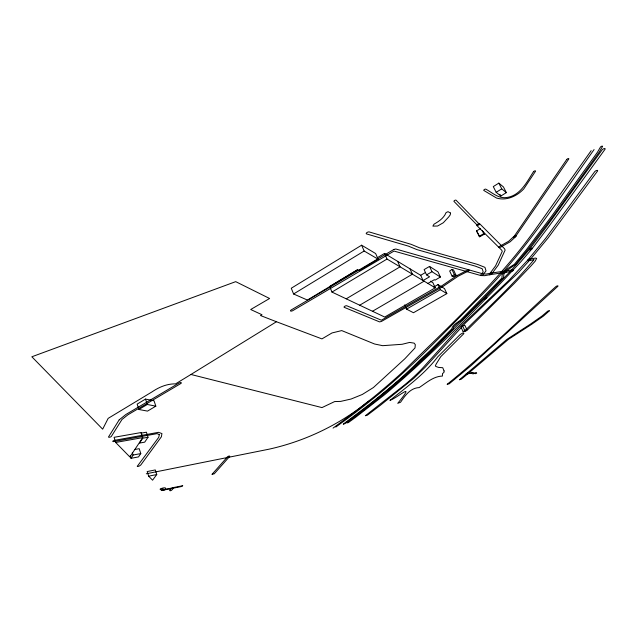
<?xml version="1.0" encoding="UTF-8"?>
<svg xmlns="http://www.w3.org/2000/svg" width="637" height="637" viewBox="0 0 637 637"><rect width="100%" height="100%" fill="white"/><g stroke="black" fill="none" stroke-linecap="round" stroke-linejoin="round"><path stroke-width="0.96" d="M142.76 437.611L129.86 456.968L115.671 442.46L114.071 437.308L141.135 432.539L142.76 437.611L115.671 442.46M140.777 453.592L138.532 456.896L131.15 458.29L133.077 455.041L140.777 453.592L139.216 448.679L134.415 449.571M148.023 437.253L144.726 442.142L139.479 443.097L142.736 438.208L148.023 437.253L146.399 432.212L141.119 433.144L141.924 435.676M591.176 150.658L536.354 227.966C498.373 281.45 449.38 325.77 402.99 371.721A1784.555 660.784 0.2 0 1 374.429 396.477L356.234 410.945L333.063 428.104M594.074 149.584C556.324 202.638 520.652 258.049 473.307 303.323C440.374 336.455 408.349 370.782 371.626 399.837A1331.346 515.58 -3.4 0 1 345.358 420.094L335.795 427.061M156.742 474.541L152.577 480.194L148.652 476.181L147.179 471.555L155.261 469.939L156.742 474.541L148.652 476.181M489.415 274.165L495.594 265.828L502.243 251.384L501.749 250.23L476.818 225.514A1.704 0.677 -26.7 0 1 477.79 224.176A1.704 0.677 -26.7 0 1 479.765 223.842L504.528 248.733L505.125 250.102L498.277 265.064L491.931 273.607M529.554 249.25L546.482 226.748L602.076 149.942A1.847 0.717 -30.1 0 1 604.298 148.572A1.847 0.717 -30.1 0 1 604.959 149.369L549.11 226.167L532.086 248.693M529.602 249.186L510.826 270.844M532.03 248.756L521.082 261.512C477.742 307.775 433.423 353.503 384.947 394.454L355.502 417.394L348.343 422.586L346.878 422.952L347.054 422.49C384.095 395.688 418.469 365.343 450.224 332.466M510.866 270.805L484.415 298.331L450.232 332.458M485.569 296.229L503.596 277.636L503.835 274.26L507.291 270.231L515.819 264.196L527.938 249.513L553.601 215.593L599.345 151.901L602.459 146.606A1.242 0.486 -30.2 0 0 601.846 146.176A1.242 0.486 -30.2 0 0 600.412 147.147L597.387 152.339L551.817 215.975L526.266 249.855L514.338 264.339L507.625 268.591L505.714 270.502L502.139 274.682L501.948 277.995L460.432 320.244C457.286 322.68 452.565 324.878 451.641 329.026L429.688 350.995L420.054 359.825C396.899 383.593 370.368 403.914 343.789 423.701L343.303 424.266L344.88 423.629L369.173 405.275L405.562 374.954L431.042 350.804L453.154 328.708L453.648 327.028L458.473 322.386L461.761 320.124L485.561 296.245M462.55 325.77L461.077 327.259L463.187 331.813L465.543 331.439L467.025 329.966L464.906 325.411L462.55 325.77L464.668 330.34L463.187 331.813M368.584 401.167C339.632 424.632 305.274 441.178 268.902 449.212L146.303 473.777M451.944 269.443L449.666 270.988L452.087 276.147L453.655 276.601L455.933 275.065L453.512 269.913L451.944 269.443L454.364 274.603L455.933 275.065M452.087 276.147L454.364 274.603M498.843 183.122L493.293 186.593L496.175 192.318L500.825 196.053L506.335 192.637L503.453 186.96L498.843 183.122L501.741 188.855L506.335 192.637M496.175 192.318L501.741 188.855M190.957 374.468L276.45 321.741L321.94 338.892L332.004 332.952L341.727 330.587L374.604 344.012L382.678 345.676L402.13 344.283L409.599 342.435L414.09 343.128L415.308 344.641L415.013 347.921L404.885 358.727L373.401 387.543L362.318 394.462L351.091 399.025L340.66 401.398L334.68 401.565L321.98 407.592L190.957 374.468L175.533 383.88C167.013 383.705 158.9 387.177 151.972 391.914L108.171 418.366L102.661 429.171L31.85 356.776L235.706 281.65L269.594 298.49L250.707 309.51L261.966 314.734L260.509 315.538L276.45 321.741M361.617 245.189L291.276 288.227L293.577 293.983L307.408 300.051L357.612 269.785L359.157 270.629L378.131 259.203L375.631 253.534L361.617 245.189L364.157 251.01L378.131 259.203M293.577 293.983L364.157 251.01M357.5 269.698L329.647 286.499L331.973 292.08L384.7 317.043L435.254 287.813L432.897 282.685L430.445 281.196M377.757 257.483L384.509 253.415L420.691 275.295L423.087 280.551L435.254 287.813M145.515 399.08L137.154 404.105L138.89 409.48L147.513 411.112L155.826 406.167L154.074 400.832L145.515 399.08L147.274 404.471L155.826 406.167M331.973 292.08L387.017 259.044L423.087 280.551L429.585 276.769L426.551 274.889L424.123 269.594L429.537 266.417L437.985 271.84L440.398 277.047L435.087 280.137L434.354 279.683L427.913 283.425M138.89 409.48L147.274 404.471M346.225 298.825L400.068 266.831L397.599 261.329M359.706 305.203L412.41 274.189L409.981 268.814M420.691 275.295L425.548 272.453M426.551 274.889L431.982 271.712L440.398 277.047M372.502 311.262L424.115 281.164M433.773 287.04L437.985 284.604L444.522 288.609L446.848 293.625L413.469 312.735L406.525 309.144L404.654 304.924M406.525 309.144L440.334 289.692L446.848 293.625M483.204 231.86L484.343 234.169L479.677 236.797L476.516 230.873L480.394 228.683M479.151 236.279L483.817 233.652L484.343 234.169M491.318 273.098L486.19 274.061L483.65 273.934L486.023 270.852L484.956 267.357L477.734 264.482L419.528 247.809L410.992 244.282L369.221 231.948A1.815 0.796 -24.3 0 0 366.848 232.632A1.815 0.796 -24.3 0 0 366.578 233.93L408.333 246.105L416.964 249.624L475.258 266.115L482.193 268.75L483.204 271.959L480.728 274.937L480.943 275.542L484.693 275.67L490.028 274.666M512.713 269.857L491.414 273.082M511.288 271.426L489.933 274.682A1.513 0.533 -25.9 0 1 490.1 273.591A1.513 0.533 -25.9 0 1 492.043 273.377A1.513 0.533 -25.9 0 1 489.869 274.69M464.668 330.34L467.025 329.966M476.516 230.873L479.677 236.797M500.005 194.436L500.825 196.053M482.305 230.562L483.817 233.652M429.537 266.417L431.982 271.712M437.985 284.604L440.334 289.692M384.509 253.415L387.017 259.044M132.305 452.573L133.077 455.041M130.386 455.837L131.15 458.29M130.235 455.686L131.007 458.138M533.91 259.753C513.279 284.667 488.985 306.819 465.997 329.655A1.338 0.43 -24.6 0 0 466.324 330.173A1.338 0.43 -24.6 0 0 468.028 329.361L514.282 283.457L531.107 265.78L535.152 261.21L536.649 258.399L535.367 258.081L529.594 259.124A1.513 0.526 -26.7 0 0 527.715 260.143L508.931 280.352L460.002 326.67L422.936 367.796A204.883 69.441 -20.3 0 1 403.317 385.934L365.359 415.73L367.246 415.268L380.464 405.212L413.899 378.235L424.998 367.39L465.631 322.784L518.653 272.349L530.111 259.681L547.963 238.087L597.474 171.138A1.776 0.669 -29.5 0 0 596.821 170.421A1.776 0.669 -29.5 0 0 594.679 171.727L545.423 238.636L527.707 260.143A1.513 0.526 -26.7 0 0 528.208 260.724L533.91 259.753M466.555 373.927L471.882 373.178L472.869 373.895L474.947 373.346L475.401 373.728L476.691 373.099L476.253 372.565L474.135 373.115L472.909 372.406L466.555 373.927M444.061 370.909L444.005 372.319L442.476 373.648L442.444 376.045C433.319 376.371 426.408 382.805 419.194 387.575C410.371 387.965 405.132 395.537 400.577 402.234L397.751 403.325C416.351 380.496 398.81 397.082 389.94 400.386C406.788 387.009 424.624 374.078 437.746 356.824L460.201 334.521L462.836 332.96L463.935 333.557L440.748 356.68L436.202 363.99L435.334 365.925L436.019 366.538L438.766 367.461L442.723 367.7L444.061 370.909M466.212 374.03L468.147 373.553L508.461 339.322L531.744 324.265L543.576 315.992L549.5 310.705L547.78 311.103L542.055 315.992L530.382 324.169L506.797 339.457L459.381 379.771L461.292 379.182L468.115 373.577C468.752 372.589 466.435 373.497 466.212 374.03M450.518 213.053L450.24 214.852L448.663 216.994L443.328 222.735L437.563 226.031L432.881 226.127L434.012 224.176C439.004 221.334 443.909 218.029 446.083 212.583L448.026 211.675L450.518 213.053M159.314 434.641L158.756 437.308L137.624 465.846A1.354 0.414 -18.2 0 0 137.68 466.451A1.354 0.414 -18.2 0 0 139.511 465.894L140.761 465.018L161.384 436.791L161.933 433.566L158.486 432.332L114.549 440.35A1.489 0.494 -17.5 0 0 112.813 441.202A1.489 0.494 -17.5 0 0 113.84 441.552L157.116 433.622L159.314 434.641M447.246 384.278L449.133 383.848L470.942 365.765L557.741 286.411A1.385 0.438 -26.4 0 0 557.534 285.83A1.385 0.438 -26.4 0 0 555.775 286.682C519.72 319.193 485.314 353.639 447.437 384.079L447.246 384.278M173.495 487.759C171.457 492.473 166.361 491.063 172.683 487.703L182.747 485.736L181.25 486.58L161.177 490.57L162.706 489.718L173.495 487.759M165.66 488.46C165.827 490.004 160.651 491.485 163.303 489.216L163.096 488.905C156.049 490.57 163.088 487.194 165.302 487.878L165.66 488.46M212.097 474.254L214.215 473.832L228.962 457.223C231.629 455.025 226.971 456.196 226.796 457.645L212.097 474.254M119.191 419.839L108.569 436.871A1.513 0.51 -17.3 0 0 109.572 437.245A1.513 0.51 -17.3 0 0 111.356 436.393L121.978 419.488L127.973 414.743L180.757 383.554A1.569 0.581 -18.7 0 0 181.059 382.614A1.569 0.581 -18.7 0 0 178.957 383.092L125.927 414.464L119.191 419.839M533.448 171.759C526.759 182.118 520.214 195.798 506.487 197.542C498.421 198.744 492.409 192.708 485.84 189.181A1.218 0.51 -27.6 0 0 484.351 189.539A1.218 0.51 -27.6 0 0 483.865 190.495L496.605 198.059C506.534 201.077 517.077 196.14 523.813 188.839L535.446 171.369A1.226 0.502 -28.8 0 0 534.913 170.851A1.226 0.502 -28.8 0 0 533.448 171.759M566.731 159.497L513.804 236.837A1.075 0.398 -27 0 0 514.314 237.203A1.075 0.398 -27 0 0 515.604 236.431L568.706 159.107A1.234 0.494 -29.5 0 0 568.212 158.581A1.234 0.494 -29.5 0 0 566.731 159.497M513.358 236.94L508.7 241.248L499.862 246.224A1.6 0.589 -26.5 0 0 498.93 247.435A1.6 0.589 -26.5 0 0 500.762 247.084L510.165 241.773L516.05 236.335A1.616 0.597 -27 0 0 515.293 235.778A1.616 0.597 -27 0 0 513.358 236.94M456.809 275.662L442.118 285.639L381.38 320.196L346.807 305.792A1.585 0.613 -22.8 0 0 344.784 306.262A1.585 0.613 -22.8 0 0 344.251 307.345L379.572 321.892L381.388 321.47L443.312 286.268L458.146 276.219L467.988 271.243A1.553 0.565 -25.6 0 0 469.039 270.08A1.553 0.565 -25.6 0 0 467.335 270.303L456.809 275.662M393.849 249.473L291.236 309.924A1.648 0.661 -21.6 0 0 290.679 311.063A1.648 0.661 -21.6 0 0 292.805 310.625L394.008 251.074L480.784 275.518A1.521 0.541 -25.7 0 0 482.695 274.921A1.521 0.541 -25.7 0 0 483.125 273.926L395.792 249.003L393.849 249.473M477.304 225.235L453.99 201.427A1.21 0.518 -26.8 0 1 454.659 200.44A1.21 0.518 -26.8 0 1 456.076 200.225L479.271 224.12A1.139 0.454 -26.7 0 1 478.618 225.02A1.139 0.454 -26.7 0 1 477.304 225.235M484.646 298.912A1.425 0.478 -25.4 0 0 486.795 297.742A1.425 0.478 -25.4 0 0 485.107 297.829A1.425 0.478 -25.4 0 0 484.646 298.912M511.145 271.442A1.497 0.518 -26.2 0 0 513.342 270.168A1.497 0.518 -26.2 0 0 511.519 270.311A1.497 0.518 -26.2 0 0 511.145 271.442M529.952 249.823A1.553 0.549 -26.9 0 0 532.213 248.454A1.553 0.549 -26.9 0 0 530.295 248.637A1.553 0.549 -26.9 0 0 529.952 249.823M504.472 272.54A1.497 0.526 -26.1 0 0 506.678 271.258A1.497 0.526 -26.1 0 0 504.846 271.402A1.497 0.526 -26.1 0 0 504.472 272.54"/></g></svg>
